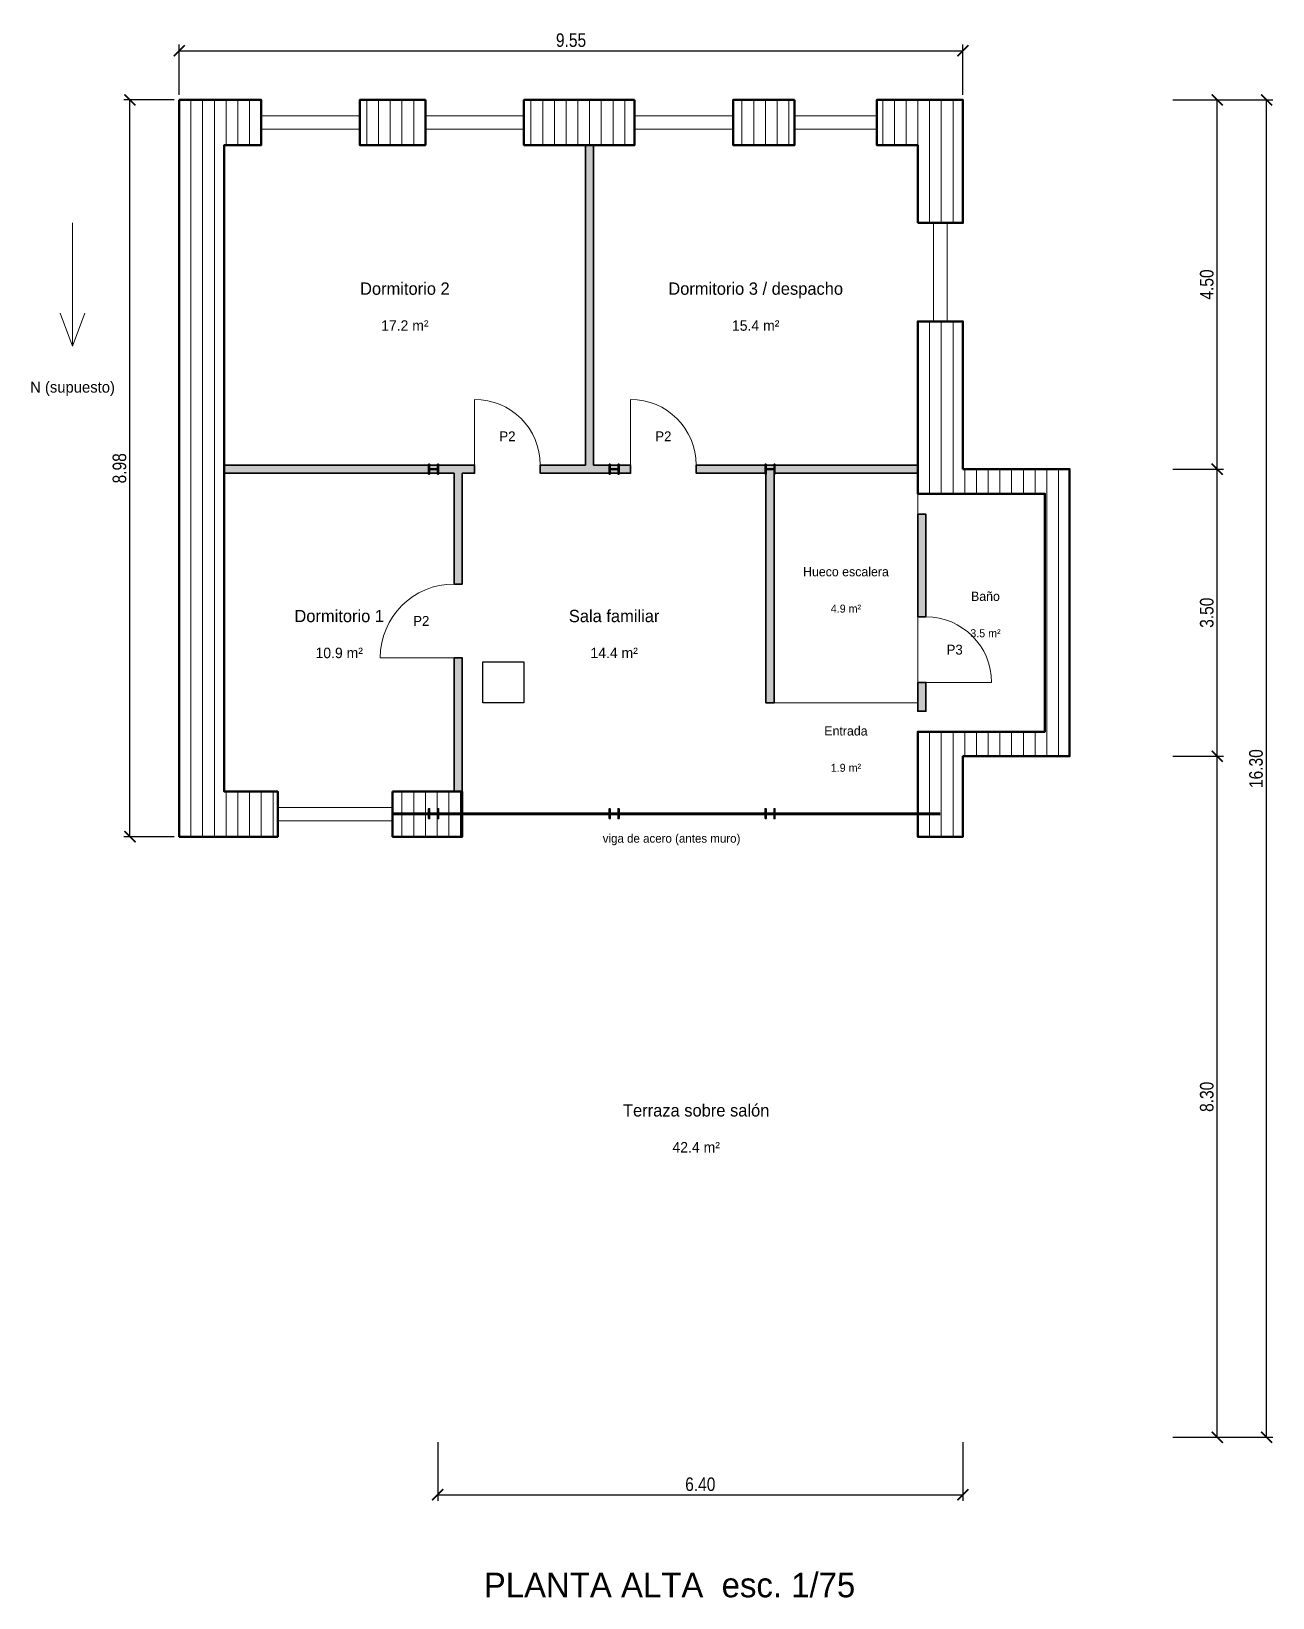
# Model space of a CAD drawing. Header units: millimetres. Extents: x -1802 to 13325, y -1954 to 17136.
import ezdxf
from ezdxf.enums import TextEntityAlignment as Align

# ---------------------------------------------------------------- set-up
doc = ezdxf.new("R2010")
doc.units = ezdxf.units.MM
doc.linetypes.add('DASHED', pattern=[1.524, 1.27, -0.254])
for name, color, linetype, lineweight in [('acero_pilares', 5, 'Continuous', 35), ('CARPINTERIA', 4, 'Continuous', 18), ('COTAS', 3, 'Continuous', 13), ('ESCALERA_ALTA', 30, 'DASHED', 18), ('HUECOS', 7, 'Continuous', 25), ('muros_PA', 7, 'Continuous', 50), ('RAYADO_FORJADO', 7, 'Continuous', 9), ('RAYADO_MURO', 7, 'Continuous', 9), ('RAYADO_OTROS', 8, 'Continuous', 9), ('tabiques_PA', 7, 'Continuous', 35), ('TEXTO', 2, 'Continuous', 13), ('VIGAS', 1, 'Continuous', 60)]:
    doc.layers.add(name, color=color, linetype=linetype, lineweight=lineweight)
doc.styles.add('OpenSansCondensed-Light', font='OpenSansCondensed-Light.ttf')
doc.dimstyles.new('EZDXF', dxfattribs={"dimtxt": 0.25, "dimasz": 0.175, "dimexe": 0.375, "dimexo": 0.125, "dimgap": 0.1, "dimtad": 1, "dimlfac": 100, "dimzin": 12, "dimdsep": 46, "dimtxsty": 'OpenSansCondensed-Light', "dimblk": 'ARCHTICK', "dimcen": 2.5, "dimazin": 3, "dimtfac": 0.5, "dimtmove": 2, "dimatfit": 3})

# ---------------------------------------------------------------- blocks, each defined once
blk = doc.blocks.new('_ARCHTICK')
at = {"color": 0, "linetype": 'BYBLOCK', "const_width": 0.15}
blk.add_lwpolyline([(-0.5, -0.5), (0.5, 0.5)], dxfattribs=at)

msp = doc.modelspace()

# ---------------------------------------------------------------- hatches: boundary and pattern name
at = {"layer": 'RAYADO_FORJADO'}
h = msp.add_hatch(color=5, dxfattribs=at)
h.dxf.hatch_style = 1
h.paths.add_polyline_path([(3040, 11740), (3040, 11860), (3051, 11860), (3051, 11803.25), (3149, 11803.25), (3149, 11860), (3160, 11860), (3160, 11740), (3149, 11740), (3149, 11796.75), (3051, 11796.75), (3051, 11740)])
h = msp.add_hatch(color=5, dxfattribs=at)
h.dxf.hatch_style = 1
h.paths.add_polyline_path([(5240, 11740), (5240, 11860), (5251, 11860), (5251, 11803.25), (5349, 11803.25), (5349, 11860), (5360, 11860), (5360, 11740), (5349, 11740), (5349, 11796.75), (5251, 11796.75), (5251, 11740)])
h = msp.add_hatch(color=5, dxfattribs=at)
h.dxf.hatch_style = 1
h.paths.add_polyline_path([(7140, 11740), (7140, 11860), (7151, 11860), (7151, 11803.25), (7249, 11803.25), (7249, 11860), (7260, 11860), (7260, 11740), (7249, 11740), (7249, 11796.75), (7151, 11796.75), (7151, 11740)])
h = msp.add_hatch(color=5, dxfattribs=at)
h.dxf.hatch_style = 1
h.paths.add_polyline_path([(3040, 7540), (3040, 7660), (3051, 7660), (3051, 7603.25), (3149, 7603.25), (3149, 7660), (3160, 7660), (3160, 7540), (3149, 7540), (3149, 7596.75), (3051, 7596.75), (3051, 7540)])
h = msp.add_hatch(color=5, dxfattribs=at)
h.dxf.hatch_style = 1
h.paths.add_polyline_path([(5240, 7540), (5240, 7660), (5251, 7660), (5251, 7603.25), (5349, 7603.25), (5349, 7660), (5360, 7660), (5360, 7540), (5349, 7540), (5349, 7596.75), (5251, 7596.75), (5251, 7540)])
h = msp.add_hatch(color=5, dxfattribs=at)
h.dxf.hatch_style = 1
h.paths.add_polyline_path([(7140, 7540), (7140, 7660), (7151, 7660), (7151, 7603.25), (7249, 7603.25), (7249, 7660), (7260, 7660), (7260, 7540), (7249, 7540), (7249, 7596.75), (7151, 7596.75), (7151, 7540)])
at = {"layer": 'RAYADO_MURO'}
h = msp.add_hatch(dxfattribs=at)
h.set_pattern_fill('ANSI31', scale=45, angle=45)
h.paths.add_polyline_path([(0, 16300), (0, 7320), (1200, 7320), (1200, 7870), (550, 7870), (550, 15750), (1000, 15750), (1000, 16300)])
h = msp.add_hatch(dxfattribs=at)
h.set_pattern_fill('ANSI31', scale=45, angle=45)
h.paths.add_polyline_path([(3000, 16300), (3000, 15750), (2200, 15750), (2200, 16300)])
h = msp.add_hatch(dxfattribs=at)
h.set_pattern_fill('ANSI31', scale=45, angle=45)
h.paths.add_polyline_path([(5550, 16300), (5550, 15750), (4200, 15750), (4200, 16300)])
h = msp.add_hatch(dxfattribs=at)
h.set_pattern_fill('ANSI31', scale=45, angle=45)
h.paths.add_polyline_path([(7500, 16300), (7500, 15750), (6750, 15750), (6750, 16300)])
h = msp.add_hatch(dxfattribs=at)
h.set_pattern_fill('ANSI31', scale=45, angle=45)
h.paths.add_polyline_path([(9000, 14800), (9550, 14800), (9550, 16300), (8500, 16300), (8500, 15750), (9000, 15750)])
h = msp.add_hatch(dxfattribs=at)
h.set_pattern_fill('ANSI31', scale=45, angle=45)
h.paths.add_polyline_path([(9550, 11800), (10850, 11800), (10850, 8300), (9550, 8300), (9550, 7320), (9000, 7320), (9000, 8600), (10550, 8600), (10550, 11500), (9000, 11500), (9000, 13600), (9550, 13600)])
h = msp.add_hatch(dxfattribs=at)
h.set_pattern_fill('ANSI31', scale=45, angle=45)
h.paths.add_polyline_path([(2600, 7870), (2600, 7320), (3450, 7320), (3450, 7870)])
at = {"layer": 'RAYADO_OTROS'}
h = msp.add_hatch(color=7, dxfattribs=at)
h.dxf.hatch_style = 1
h.paths.add_polyline_path([(4400, 11850), (4950, 11850), (4950, 15750), (5050, 15750), (5050, 11850), (5500, 11850), (5500, 11750), (4400, 11750)])
h = msp.add_hatch(color=7, dxfattribs=at)
h.dxf.hatch_style = 1
h.paths.add_polyline_path([(550, 11850), (3600, 11850), (3600, 11750), (3450, 11750), (3450, 10400), (3350, 10400), (3350, 11750), (550, 11750)])
h = msp.add_hatch(color=7, dxfattribs=at)
h.dxf.hatch_style = 1
h.paths.add_polyline_path([(6300, 11850), (6300, 11750), (7150, 11750), (7150, 8950), (7250, 8950), (7250, 11750), (9000, 11750), (9000, 11850)])
h = msp.add_hatch(color=7, dxfattribs=at)
h.dxf.hatch_style = 1
h.paths.add_polyline_path([(9000, 11250), (9100, 11250), (9100, 10000), (9000, 10000)])
h = msp.add_hatch(color=7, dxfattribs=at)
h.dxf.hatch_style = 1
h.paths.add_polyline_path([(3350, 9500), (3450, 9500), (3450, 7870), (3350, 7870)])
h = msp.add_hatch(color=7, dxfattribs=at)
h.dxf.hatch_style = 1
h.paths.add_polyline_path([(9000, 9200), (9100, 9200), (9100, 8850), (9000, 8850)])

# ---------------------------------------------------------------- linework, layer by layer
at = {"layer": 'acero_pilares'}
for points in [[(3040, 11740), (3040, 11860), (3051, 11860), (3051, 11803.25), (3149, 11803.25), (3149, 11860), (3160, 11860), (3160, 11740), (3149, 11740), (3149, 11796.75), (3051, 11796.75), (3051, 11740)], [(5240, 11740), (5240, 11860), (5251, 11860), (5251, 11803.25), (5349, 11803.25), (5349, 11860), (5360, 11860), (5360, 11740), (5349, 11740), (5349, 11796.75), (5251, 11796.75), (5251, 11740)], [(7140, 11740), (7140, 11860), (7151, 11860), (7151, 11803.25), (7249, 11803.25), (7249, 11860), (7260, 11860), (7260, 11740), (7249, 11740), (7249, 11796.75), (7151, 11796.75), (7151, 11740)], [(3040, 7540), (3040, 7660), (3051, 7660), (3051, 7603.25), (3149, 7603.25), (3149, 7660), (3160, 7660), (3160, 7540), (3149, 7540), (3149, 7596.75), (3051, 7596.75), (3051, 7540)], [(5240, 7540), (5240, 7660), (5251, 7660), (5251, 7603.25), (5349, 7603.25), (5349, 7660), (5360, 7660), (5360, 7540), (5349, 7540), (5349, 7596.75), (5251, 7596.75), (5251, 7540)], [(7140, 7540), (7140, 7660), (7151, 7660), (7151, 7603.25), (7249, 7603.25), (7249, 7660), (7260, 7660), (7260, 7540), (7249, 7540), (7249, 7596.75), (7151, 7596.75), (7151, 7540)]]:
    msp.add_lwpolyline(points, close=True, dxfattribs=at)
at = {"layer": 'CARPINTERIA'}
for p, q in [((1000, 16107.5), (2200, 16107.5)), ((3000, 16107.5), (4200, 16107.5)), ((5550, 16107.5), (6750, 16107.5)), ((7500, 16107.5), (8500, 16107.5)), ((1000, 15942.5), (2200, 15942.5)), ((3000, 15942.5), (4200, 15942.5)), ((5550, 15942.5), (6750, 15942.5)), ((7500, 15942.5), (8500, 15942.5)), ((9192.5, 13600), (9192.5, 14800)), ((9357.5, 13600), (9357.5, 14800)), ((3600, 11850), (3600, 12650)), ((5500, 11850), (5500, 12650)), ((3350, 9500), (2450, 9500)), ((9100, 9200), (9900, 9200)), ((1200, 7677.5), (2600, 7677.5)), ((1200, 7512.5), (2600, 7512.5))]:
    msp.add_line(p, q, dxfattribs=at)
for centre, radius, start, end in [((3600, 11850), 800, 0, 90), ((5500, 11850), 800, 0, 90), ((3350, 9500), 900, 90, 180), ((9100, 9200), 800, 0, 90)]:
    msp.add_arc(centre, radius, start, end, dxfattribs=at)
at = {"layer": 'chimenea'}
msp.add_lwpolyline([(3700, 9450), (4200, 9450), (4200, 8950), (3700, 8950)], close=True, dxfattribs=at)
at = {"layer": 'COTAS'}
for p, q in [((-1300, 14800), (-1300, 13300)), ((-1300, 13300), (-1450, 13700)), ((-1300, 13300), (-1150, 13700))]:
    msp.add_line(p, q, dxfattribs=at)
at = {"layer": 'ESCALERA_ALTA'}
msp.add_lwpolyline([(7250, 8950), (9000, 8950), (9000, 11750), (7250, 11750)], close=True, dxfattribs=at)
at = {"layer": 'HUECOS'}
for p, q in [((1000, 15750), (1000, 16300)), ((2200, 15750), (2200, 16300)), ((3000, 15750), (3000, 16300)), ((4200, 15750), (4200, 16300)), ((5550, 15750), (5550, 16300)), ((6750, 15750), (6750, 16300)), ((7500, 15750), (7500, 16300)), ((8500, 15750), (8500, 16300)), ((9000, 14800), (9550, 14800)), ((9000, 13600), (9550, 13600)), ((3600, 11750), (3600, 11850)), ((4400, 11750), (4400, 11850)), ((5500, 11750), (5500, 11850)), ((6300, 11750), (6300, 11850)), ((3350, 10400), (3450, 10400)), ((9000, 10000), (9100, 10000)), ((3350, 9500), (3450, 9500)), ((9000, 9200), (9100, 9200)), ((1200, 7320), (1200, 7870)), ((2600, 7320), (2600, 7870))]:
    msp.add_line(p, q, dxfattribs=at)
at = {"layer": 'muros_PA'}
for points in [[(0, 16300), (0, 7320), (1200, 7320), (1200, 7870), (550, 7870), (550, 15750), (1000, 15750), (1000, 16300)], [(3000, 16300), (3000, 15750), (2200, 15750), (2200, 16300)], [(5550, 16300), (5550, 15750), (4200, 15750), (4200, 16300)], [(7500, 16300), (7500, 15750), (6750, 15750), (6750, 16300)], [(9000, 14800), (9550, 14800), (9550, 16300), (8500, 16300), (8500, 15750), (9000, 15750)], [(9550, 11800), (10850, 11800), (10850, 8300), (9550, 8300), (9550, 7320), (9000, 7320), (9000, 8600), (10550, 8600), (10550, 11500), (9000, 11500), (9000, 13600), (9550, 13600)], [(2600, 7870), (2600, 7320), (3450, 7320), (3450, 7870)]]:
    msp.add_lwpolyline(points, close=True, dxfattribs=at)
at = {"layer": 'tabiques_PA'}
for points in [[(4400, 11850), (4950, 11850), (4950, 15750), (5050, 15750), (5050, 11850), (5500, 11850), (5500, 11750), (4400, 11750)], [(550, 11850), (3600, 11850), (3600, 11750), (3450, 11750), (3450, 10400), (3350, 10400), (3350, 11750), (550, 11750)], [(6300, 11850), (6300, 11750), (7150, 11750), (7150, 8950), (7250, 8950), (7250, 11750), (9000, 11750), (9000, 11850)], [(9000, 11250), (9100, 11250), (9100, 10000), (9000, 10000)], [(3350, 9500), (3450, 9500), (3450, 7870), (3350, 7870)], [(9000, 9200), (9100, 9200), (9100, 8850), (9000, 8850)]]:
    msp.add_lwpolyline(points, close=True, dxfattribs=at)
at = {"layer": 'VIGAS'}
msp.add_lwpolyline([(2600, 7600), (9275, 7600)], dxfattribs=at)

# ---------------------------------------------------------------- texts
at = {"layer": 'TEXTO'}
for s, height, p in [('Dormitorio 2', 150, (2750, 14000)), ('Dormitorio 3 / despacho', 150, (7025, 14000)), ('17.2 m²', 127.5, (2750, 13550)), ('15.4 m²', 127.5, (7025, 13550)), ('N (supuesto)', 135, (-1300, 12800)), ('P2', 120, (4000, 12200)), ('P2', 120, (5900, 12200)), ('Hueco escalera', 112.5, (8125, 10550)), ('Baño', 112.5, (9825, 10250)), ('4.9 m²', 97.5, (8125, 10100)), ('Dormitorio 1', 150, (1950, 10010)), ('P2', 120, (2950, 9950)), ('Sala familiar', 150, (5300, 10010)), ('3.5 m²', 97.5, (9825, 9800)), ('10.9 m²', 127.5, (1950, 9560)), ('14.4 m²', 127.5, (5300, 9560)), ('P3', 120, (9450, 9600)), ('Entrada', 112.5, (8125, 8610)), ('1.9 m²', 97.5, (8125, 8160)), ('viga de acero (antes muro)', 105, (6000, 7300)), ('Terraza sobre salón', 150, (6300, 3985)), ('42.4 m²', 127.5, (6300, 3535)), ('PLANTA ALTA  esc. 1/75', 300, (5975, -1800))]:
    msp.add_text(s, height=height, dxfattribs=at).set_placement(p, align=Align.MIDDLE_CENTER)

# ---------------------------------------------------------------- dimensions: what is measured, and where the dimension line sits
at = {"layer": 'COTAS'}
for base, p1, p2, text in [((0, 16900), (0, 16300), (9550, 16300), '9.55'), ((3150, -700), (3150, 0), (9550, 0), '6.40')]:
    msp.add_linear_dim(base=base, p1=p1, p2=p2, text=text, dimstyle='EZDXF', override={"dimtxt": 165, "dimasz": 135, "dimexe": 75, "dimexo": 60, "dimgap": 45, "dimtad": 1, "dimclrt": 3}, dxfattribs=at).render()
for base, p1, p2, text in [((-600, 7320), (0, 7320), (0, 16300), '8.98'), ((12650, 11800), (12050, 11800), (12050, 16300), '4.50'), ((13250, 0), (12050, 0), (12050, 16300), '16.30'), ((12650, 8300), (12050, 8300), (12050, 11800), '3.50'), ((12650, 0), (12050, 0), (12050, 8300), '8.30')]:
    msp.add_linear_dim(base=base, p1=p1, p2=p2, angle=90, text=text, dimstyle='EZDXF', override={"dimtxt": 165, "dimasz": 135, "dimexe": 75, "dimexo": 60, "dimgap": 45, "dimtad": 1, "dimclrt": 3}, dxfattribs=at).render()

doc.saveas('drawing.dxf')
